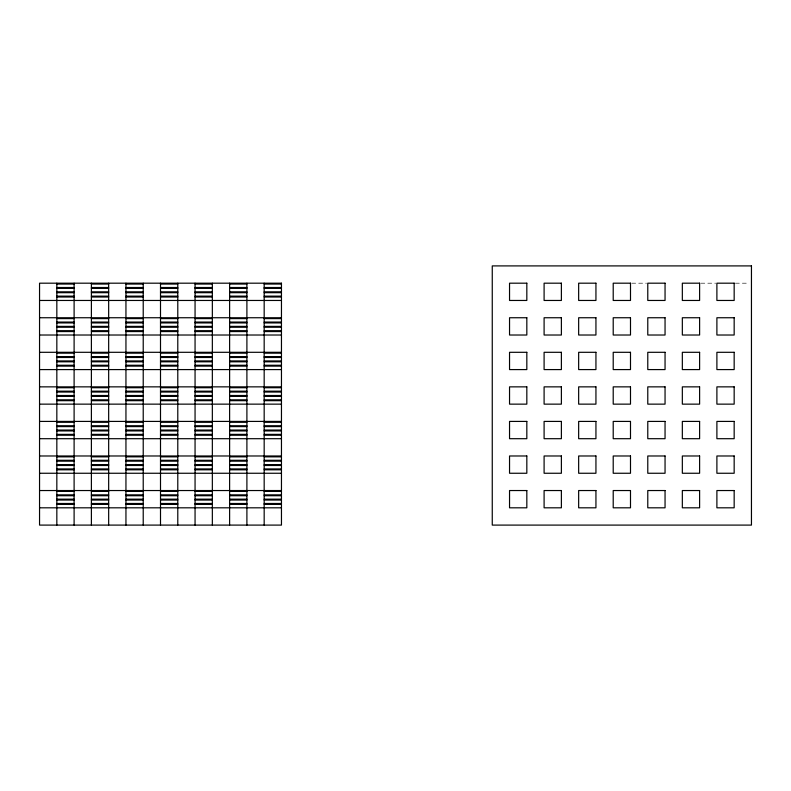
<?xml version="1.0" encoding="UTF-8"?>
<svg xmlns="http://www.w3.org/2000/svg" width="791" height="791" viewBox="0 0 791 791"><rect width="100%" height="100%" fill="white"/><g stroke="black" fill="none" stroke-linecap="round" stroke-linejoin="round"><path stroke-width="0.59" stroke-dasharray="3.96 2.97" d="M631.732 283.188L646.544 283.188M700.846 283.188L715.657 283.188M735.403 283.188L748.978 283.188"/><path stroke-width="1.19" d="M56.833 284.048L74.107 284.048M91.39 284.048L108.664 284.048M125.947 284.048L143.22 284.048M160.504 284.048L177.787 284.048M195.061 284.048L212.344 284.048M229.617 284.048L246.901 284.048M264.174 284.048L281.458 284.048M56.833 287.509L74.107 287.509M91.39 287.509L108.664 287.509M125.947 287.509L143.22 287.509M160.504 287.509L177.787 287.509M195.061 287.509L212.344 287.509M229.617 287.509L246.901 287.509M264.174 287.509L281.458 287.509M56.833 288.369L74.107 288.369M91.39 288.369L108.664 288.369M125.947 288.369L143.22 288.369M160.504 288.369L177.787 288.369M195.061 288.369L212.344 288.369M229.617 288.369L246.901 288.369M264.174 288.369L281.458 288.369M56.833 291.83L74.107 291.83M91.39 291.83L108.664 291.83M125.947 291.83L143.22 291.83M160.504 291.83L177.787 291.83M195.061 291.83L212.344 291.83M229.617 291.83L246.901 291.83M264.174 291.83L281.458 291.83M56.833 292.69L74.107 292.69M91.39 292.69L108.664 292.69M125.947 292.69L143.22 292.69M160.504 292.69L177.787 292.69M195.061 292.69L212.344 292.69M229.617 292.69L246.901 292.69M264.174 292.69L281.458 292.69M56.833 296.141L74.107 296.141M91.39 296.141L108.664 296.141M125.947 296.141L143.22 296.141M160.504 296.141L177.787 296.141M195.061 296.141L212.344 296.141M229.617 296.141L246.901 296.141M264.174 296.141L281.458 296.141M56.833 297.011L74.107 297.011M91.39 297.011L108.664 297.011M125.947 297.011L143.22 297.011M160.504 297.011L177.787 297.011M195.061 297.011L212.344 297.011M229.617 297.011L246.901 297.011M264.174 297.011L281.458 297.011M39.55 300.461L281.458 300.461M39.55 317.745L281.458 317.745M56.833 318.605L74.107 318.605M91.39 318.605L108.664 318.605M125.947 318.605L143.22 318.605M160.504 318.605L177.787 318.605M195.061 318.605L212.344 318.605M229.617 318.605L246.901 318.605M264.174 318.605L281.458 318.605M56.833 322.066L74.107 322.066M91.39 322.066L108.664 322.066M125.947 322.066L143.22 322.066M160.504 322.066L177.787 322.066M195.061 322.066L212.344 322.066M229.617 322.066L246.901 322.066M264.174 322.066L281.458 322.066M56.833 322.926L74.107 322.926M91.39 322.926L108.664 322.926M125.947 322.926L143.22 322.926M160.504 322.926L177.787 322.926M195.061 322.926L212.344 322.926M229.617 322.926L246.901 322.926M264.174 322.926L281.458 322.926M56.833 326.386L74.107 326.386M91.39 326.386L108.664 326.386M125.947 326.386L143.22 326.386M160.504 326.386L177.787 326.386M195.061 326.386L212.344 326.386M229.617 326.386L246.901 326.386M264.174 326.386L281.458 326.386M56.833 327.247L74.107 327.247M91.39 327.247L108.664 327.247M125.947 327.247L143.22 327.247M160.504 327.247L177.787 327.247M195.061 327.247L212.344 327.247M229.617 327.247L246.901 327.247M264.174 327.247L281.458 327.247M56.833 330.707L74.107 330.707M91.39 330.707L108.664 330.707M125.947 330.707L143.22 330.707M160.504 330.707L177.787 330.707M195.061 330.707L212.344 330.707M229.617 330.707L246.901 330.707M264.174 330.707L281.458 330.707M56.833 331.567L74.107 331.567M91.39 331.567L108.664 331.567M125.947 331.567L143.22 331.567M160.504 331.567L177.787 331.567M195.061 331.567L212.344 331.567M229.617 331.567L246.901 331.567M264.174 331.567L281.458 331.567M39.55 335.018L281.458 335.018M39.55 352.302L281.458 352.302M56.833 353.162L74.107 353.162M91.39 353.162L108.664 353.162M125.947 353.162L143.22 353.162M160.504 353.162L177.787 353.162M195.061 353.162L212.344 353.162M229.617 353.162L246.901 353.162M264.174 353.162L281.458 353.162M56.833 356.622L74.107 356.622M91.39 356.622L108.664 356.622M125.947 356.622L143.22 356.622M160.504 356.622L177.787 356.622M195.061 356.622L212.344 356.622M229.617 356.622L246.901 356.622M264.174 356.622L281.458 356.622M56.833 357.483L74.107 357.483M91.39 357.483L108.664 357.483M125.947 357.483L143.22 357.483M160.504 357.483L177.787 357.483M195.061 357.483L212.344 357.483M229.617 357.483L246.901 357.483M264.174 357.483L281.458 357.483M56.833 360.943L74.107 360.943M91.39 360.943L108.664 360.943M125.947 360.943L143.22 360.943M160.504 360.943L177.787 360.943M195.061 360.943L212.344 360.943M229.617 360.943L246.901 360.943M264.174 360.943L281.458 360.943M56.833 361.803L74.107 361.803M91.39 361.803L108.664 361.803M125.947 361.803L143.22 361.803M160.504 361.803L177.787 361.803M195.061 361.803L212.344 361.803M229.617 361.803L246.901 361.803M264.174 361.803L281.458 361.803M56.833 365.264L74.107 365.264M91.39 365.264L108.664 365.264M125.947 365.264L143.22 365.264M160.504 365.264L177.787 365.264M195.061 365.264L212.344 365.264M229.617 365.264L246.901 365.264M264.174 365.264L281.458 365.264M56.833 366.124L74.107 366.124M91.39 366.124L108.664 366.124M125.947 366.124L143.22 366.124M160.504 366.124L177.787 366.124M195.061 366.124L212.344 366.124M229.617 366.124L246.901 366.124M264.174 366.124L281.458 366.124M39.55 369.585L281.458 369.585M39.55 386.858L281.458 386.858M56.833 387.728L74.107 387.728M91.39 387.728L108.664 387.728M125.947 387.728L143.22 387.728M160.504 387.728L177.787 387.728M195.061 387.728L212.344 387.728M229.617 387.728L246.901 387.728M264.174 387.728L281.458 387.728M56.833 391.179L74.107 391.179M91.39 391.179L108.664 391.179M125.947 391.179L143.22 391.179M160.504 391.179L177.787 391.179M195.061 391.179L212.344 391.179M229.617 391.179L246.901 391.179M264.174 391.179L281.458 391.179M56.833 392.039L74.107 392.039M91.39 392.039L108.664 392.039M125.947 392.039L143.22 392.039M160.504 392.039L177.787 392.039M195.061 392.039L212.344 392.039M229.617 392.039L246.901 392.039M264.174 392.039L281.458 392.039M56.833 395.5L74.107 395.5M91.39 395.5L108.664 395.5M125.947 395.5L143.22 395.5M160.504 395.5L177.787 395.5M195.061 395.5L212.344 395.5M229.617 395.5L246.901 395.5M264.174 395.5L281.458 395.5M56.833 396.36L74.107 396.36M91.39 396.36L108.664 396.36M125.947 396.36L143.22 396.36M160.504 396.36L177.787 396.36M195.061 396.36L212.344 396.36M229.617 396.36L246.901 396.36M264.174 396.36L281.458 396.36M56.833 399.821L74.107 399.821M91.39 399.821L108.664 399.821M125.947 399.821L143.22 399.821M160.504 399.821L177.787 399.821M195.061 399.821L212.344 399.821M229.617 399.821L246.901 399.821M264.174 399.821L281.458 399.821M56.833 400.681L74.107 400.681M91.39 400.681L108.664 400.681M125.947 400.681L143.22 400.681M160.504 400.681L177.787 400.681M195.061 400.681L212.344 400.681M229.617 400.681L246.901 400.681M264.174 400.681L281.458 400.681M39.55 404.142L281.458 404.142M39.55 421.415L281.458 421.415M56.833 422.285L74.107 422.285M91.39 422.285L108.664 422.285M125.947 422.285L143.22 422.285M160.504 422.285L177.787 422.285M195.061 422.285L212.344 422.285M229.617 422.285L246.901 422.285M264.174 422.285L281.458 422.285M56.833 425.736L74.107 425.736M91.39 425.736L108.664 425.736M125.947 425.736L143.22 425.736M160.504 425.736L177.787 425.736M195.061 425.736L212.344 425.736M229.617 425.736L246.901 425.736M264.174 425.736L281.458 425.736M56.833 426.606L74.107 426.606M91.39 426.606L108.664 426.606M125.947 426.606L143.22 426.606M160.504 426.606L177.787 426.606M195.061 426.606L212.344 426.606M229.617 426.606L246.901 426.606M264.174 426.606L281.458 426.606M56.833 430.057L74.107 430.057M91.39 430.057L108.664 430.057M125.947 430.057L143.22 430.057M160.504 430.057L177.787 430.057M195.061 430.057L212.344 430.057M229.617 430.057L246.901 430.057M264.174 430.057L281.458 430.057M56.833 430.927L74.107 430.927M91.39 430.927L108.664 430.927M125.947 430.927L143.22 430.927M160.504 430.927L177.787 430.927M195.061 430.927L212.344 430.927M229.617 430.927L246.901 430.927M264.174 430.927L281.458 430.927M56.833 434.378L74.107 434.378M91.39 434.378L108.664 434.378M125.947 434.378L143.22 434.378M160.504 434.378L177.787 434.378M195.061 434.378L212.344 434.378M229.617 434.378L246.901 434.378M264.174 434.378L281.458 434.378M56.833 435.238L74.107 435.238M91.39 435.238L108.664 435.238M125.947 435.238L143.22 435.238M160.504 435.238L177.787 435.238M195.061 435.238L212.344 435.238M229.617 435.238L246.901 435.238M264.174 435.238L281.458 435.238M39.55 438.698L281.458 438.698M39.55 455.982L281.458 455.982M56.833 456.842L74.107 456.842M91.39 456.842L108.664 456.842M125.947 456.842L143.22 456.842M160.504 456.842L177.787 456.842M195.061 456.842L212.344 456.842M229.617 456.842L246.901 456.842M264.174 456.842L281.458 456.842M56.833 460.293L74.107 460.293M91.39 460.293L108.664 460.293M125.947 460.293L143.22 460.293M160.504 460.293L177.787 460.293M195.061 460.293L212.344 460.293M229.617 460.293L246.901 460.293M264.174 460.293L281.458 460.293M56.833 461.163L74.107 461.163M91.39 461.163L108.664 461.163M125.947 461.163L143.22 461.163M160.504 461.163L177.787 461.163M195.061 461.163L212.344 461.163M229.617 461.163L246.901 461.163M264.174 461.163L281.458 461.163M56.833 464.614L74.107 464.614M91.39 464.614L108.664 464.614M125.947 464.614L143.22 464.614M160.504 464.614L177.787 464.614M195.061 464.614L212.344 464.614M229.617 464.614L246.901 464.614M264.174 464.614L281.458 464.614M56.833 465.484L74.107 465.484M91.39 465.484L108.664 465.484M125.947 465.484L143.22 465.484M160.504 465.484L177.787 465.484M195.061 465.484L212.344 465.484M229.617 465.484L246.901 465.484M264.174 465.484L281.458 465.484M56.833 468.934L74.107 468.934M91.39 468.934L108.664 468.934M125.947 468.934L143.22 468.934M160.504 468.934L177.787 468.934M195.061 468.934L212.344 468.934M229.617 468.934L246.901 468.934M264.174 468.934L281.458 468.934M56.833 469.805L74.107 469.805M91.39 469.805L108.664 469.805M125.947 469.805L143.22 469.805M160.504 469.805L177.787 469.805M195.061 469.805L212.344 469.805M229.617 469.805L246.901 469.805M264.174 469.805L281.458 469.805M39.55 473.255L281.458 473.255M39.55 490.539L281.458 490.539M56.833 491.399L74.107 491.399M91.39 491.399L108.664 491.399M125.947 491.399L143.22 491.399M160.504 491.399L177.787 491.399M195.061 491.399L212.344 491.399M229.617 491.399L246.901 491.399M264.174 491.399L281.458 491.399M56.833 494.859L74.107 494.859M91.39 494.859L108.664 494.859M125.947 494.859L143.22 494.859M160.504 494.859L177.787 494.859M195.061 494.859L212.344 494.859M229.617 494.859L246.901 494.859M264.174 494.859L281.458 494.859M56.833 495.72L74.107 495.72M91.39 495.72L108.664 495.72M125.947 495.72L143.22 495.72M160.504 495.72L177.787 495.72M195.061 495.72L212.344 495.72M229.617 495.72L246.901 495.72M264.174 495.72L281.458 495.72M56.833 499.17L74.107 499.17M91.39 499.17L108.664 499.17M125.947 499.17L143.22 499.17M160.504 499.17L177.787 499.17M195.061 499.17L212.344 499.17M229.617 499.17L246.901 499.17M264.174 499.17L281.458 499.17M56.833 500.041L74.107 500.041M91.39 500.041L108.664 500.041M125.947 500.041L143.22 500.041M160.504 500.041L177.787 500.041M195.061 500.041L212.344 500.041M229.617 500.041L246.901 500.041M264.174 500.041L281.458 500.041M56.833 503.491L74.107 503.491M91.39 503.491L108.664 503.491M125.947 503.491L143.22 503.491M160.504 503.491L177.787 503.491M195.061 503.491L212.344 503.491M229.617 503.491L246.901 503.491M264.174 503.491L281.458 503.491M56.833 504.361L74.107 504.361M91.39 504.361L108.664 504.361M125.947 504.361L143.22 504.361M160.504 504.361L177.787 504.361M195.061 504.361L212.344 504.361M229.617 504.361L246.901 504.361M264.174 504.361L281.458 504.361M39.55 507.812L281.458 507.812M264.174 283.188L264.174 525.095M246.901 283.188L246.901 525.095M229.617 283.188L229.617 525.095M212.344 283.188L212.344 525.095M195.061 283.188L195.061 525.095M177.787 283.188L177.787 525.095M160.504 283.188L160.504 525.095M143.22 283.188L143.22 525.095M125.947 283.188L125.947 525.095M108.664 283.188L108.664 525.095M91.39 283.188L91.39 525.095M74.107 283.188L74.107 525.095M56.833 283.188L56.833 525.095M751.45 265.905L492.259 265.905L492.259 525.095L751.45 525.095L751.45 265.905M281.458 283.188L39.55 283.188L39.55 525.095L281.458 525.095L281.458 283.188M526.826 283.188L509.542 283.188L509.542 300.461L526.826 300.461L526.826 283.188M561.383 283.188L544.099 283.188L544.099 300.461L561.383 300.461L561.383 283.188M595.939 283.188L578.656 283.188L578.656 300.461L595.939 300.461L595.939 283.188M630.496 283.188L613.213 283.188L613.213 300.461L630.496 300.461L630.496 283.188M665.053 283.188L647.78 283.188L647.78 300.461L665.053 300.461L665.053 283.188M699.61 283.188L682.336 283.188L682.336 300.461L699.61 300.461L699.61 283.188M734.167 283.188L716.893 283.188L716.893 300.461L734.167 300.461L734.167 283.188M526.826 317.745L509.542 317.745L509.542 335.018L526.826 335.018L526.826 317.745M561.383 317.745L544.099 317.745L544.099 335.018L561.383 335.018L561.383 317.745M595.939 317.745L578.656 317.745L578.656 335.018L595.939 335.018L595.939 317.745M630.496 317.745L613.213 317.745L613.213 335.018L630.496 335.018L630.496 317.745M665.053 317.745L647.78 317.745L647.78 335.018L665.053 335.018L665.053 317.745M699.61 317.745L682.336 317.745L682.336 335.018L699.61 335.018L699.61 317.745M734.167 317.745L716.893 317.745L716.893 335.018L734.167 335.018L734.167 317.745M526.826 352.302L509.542 352.302L509.542 369.585L526.826 369.585L526.826 352.302M561.383 352.302L544.099 352.302L544.099 369.585L561.383 369.585L561.383 352.302M595.939 352.302L578.656 352.302L578.656 369.585L595.939 369.585L595.939 352.302M630.496 352.302L613.213 352.302L613.213 369.585L630.496 369.585L630.496 352.302M665.053 352.302L647.78 352.302L647.78 369.585L665.053 369.585L665.053 352.302M699.61 352.302L682.336 352.302L682.336 369.585L699.61 369.585L699.61 352.302M734.167 352.302L716.893 352.302L716.893 369.585L734.167 369.585L734.167 352.302M526.826 386.858L509.542 386.858L509.542 404.142L526.826 404.142L526.826 386.858M561.383 386.858L544.099 386.858L544.099 404.142L561.383 404.142L561.383 386.858M595.939 386.858L578.656 386.858L578.656 404.142L595.939 404.142L595.939 386.858M630.496 386.858L613.213 386.858L613.213 404.142L630.496 404.142L630.496 386.858M665.053 386.858L647.78 386.858L647.78 404.142L665.053 404.142L665.053 386.858M699.61 386.858L682.336 386.858L682.336 404.142L699.61 404.142L699.61 386.858M734.167 386.858L716.893 386.858L716.893 404.142L734.167 404.142L734.167 386.858M526.826 421.415L509.542 421.415L509.542 438.698L526.826 438.698L526.826 421.415M561.383 421.415L544.099 421.415L544.099 438.698L561.383 438.698L561.383 421.415M595.939 421.415L578.656 421.415L578.656 438.698L595.939 438.698L595.939 421.415M630.496 421.415L613.213 421.415L613.213 438.698L630.496 438.698L630.496 421.415M665.053 421.415L647.78 421.415L647.78 438.698L665.053 438.698L665.053 421.415M699.61 421.415L682.336 421.415L682.336 438.698L699.61 438.698L699.61 421.415M734.167 421.415L716.893 421.415L716.893 438.698L734.167 438.698L734.167 421.415M526.826 455.982L509.542 455.982L509.542 473.255L526.826 473.255L526.826 455.982M561.383 455.982L544.099 455.982L544.099 473.255L561.383 473.255L561.383 455.982M595.939 455.982L578.656 455.982L578.656 473.255L595.939 473.255L595.939 455.982M630.496 455.982L613.213 455.982L613.213 473.255L630.496 473.255L630.496 455.982M665.053 455.982L647.78 455.982L647.78 473.255L665.053 473.255L665.053 455.982M699.61 455.982L682.336 455.982L682.336 473.255L699.61 473.255L699.61 455.982M734.167 455.982L716.893 455.982L716.893 473.255L734.167 473.255L734.167 455.982M526.826 490.539L509.542 490.539L509.542 507.812L526.826 507.812L526.826 490.539M561.383 490.539L544.099 490.539L544.099 507.812L561.383 507.812L561.383 490.539M595.939 490.539L578.656 490.539L578.656 507.812L595.939 507.812L595.939 490.539M630.496 490.539L613.213 490.539L613.213 507.812L630.496 507.812L630.496 490.539M665.053 490.539L647.78 490.539L647.78 507.812L665.053 507.812L665.053 490.539M699.61 490.539L682.336 490.539L682.336 507.812L699.61 507.812L699.61 490.539M734.167 490.539L716.893 490.539L716.893 507.812L734.167 507.812L734.167 490.539"/></g></svg>
